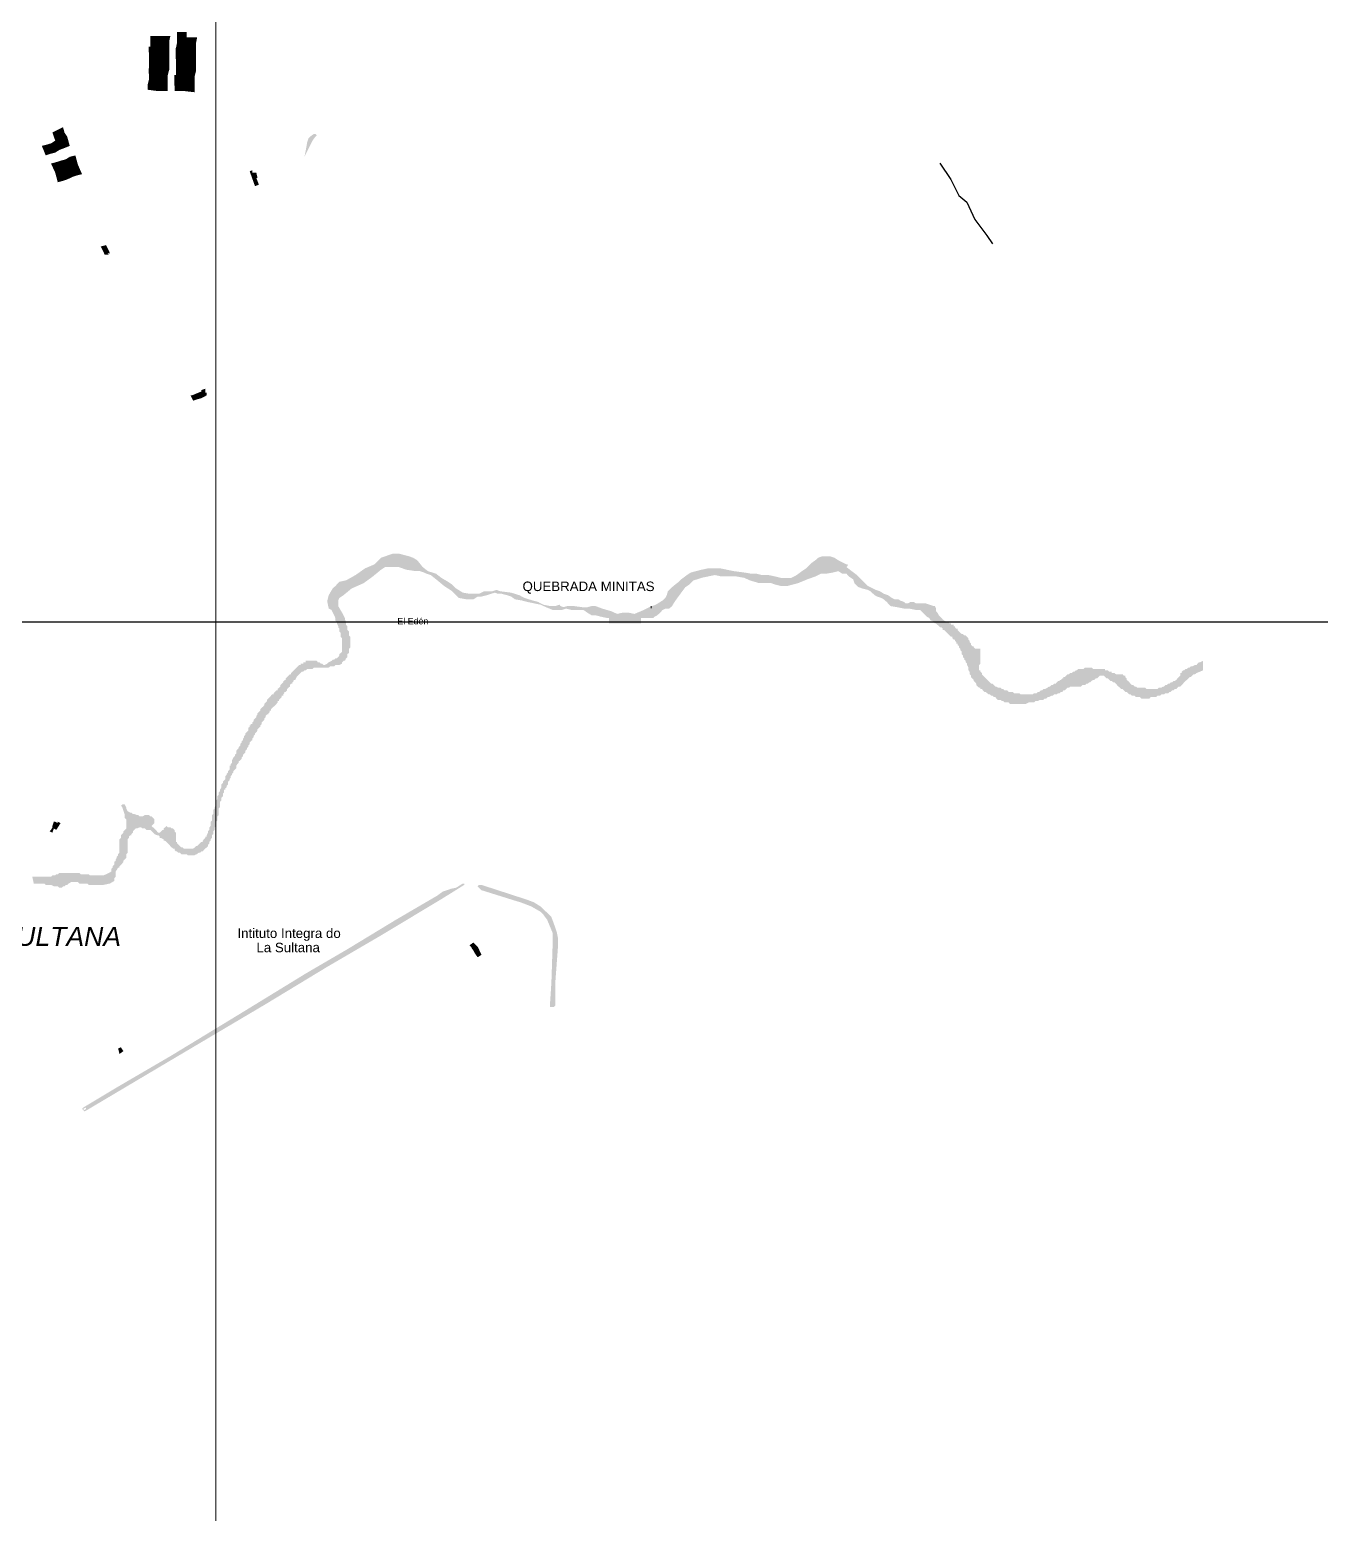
# Model space of a CAD drawing. Header units: millimetres. Extents: x -3588 to 75209, y -3737 to 38254.
# Drawn here: x 20437 to 21741, y 30847 to 32346 of the extents above; entities that cross this region are included whole.
import ezdxf

# ---------------------------------------------------------------- set-up
doc = ezdxf.new("R2010")
doc.units = ezdxf.units.MM
for name, color, linetype in [('H', 250, 'Continuous'), ('P', 253, 'Continuous'), ('T', 7, 'Continuous')]:
    doc.layers.add(name, color=color, linetype=linetype)

msp = doc.modelspace()

# ---------------------------------------------------------------- hatches: boundary and pattern name
at = {"layer": 'H', "linetype": 'Continuous'}
for points in [[(20568, 32339.514), (20568, 32334.153), (20558.397, 32334.153), (20558.397, 32339.514), (20568, 32339.514), (20568, 32339.514)], [(20558.397, 32328.504), (20568, 32328.504), (20568, 32334.153), (20558.397, 32334.153), (20558.397, 32328.504)], [(20578.722, 32339.514), (20577.602, 32334.153), (20568, 32334.153), (20568, 32339.514), (20578.722, 32339.514), (20578.722, 32339.514)], [(20577.602, 32334.153), (20577.602, 32327.383), (20568, 32328.792), (20568, 32334.153), (20577.602, 32334.153), (20577.602, 32334.153)], [(20595.094, 32343.755), (20595.094, 32338.106), (20585.492, 32338.106), (20585.492, 32343.755), (20595.094, 32343.755), (20595.094, 32343.755)], [(20595.094, 32338.106), (20595.094, 32332.745), (20585.492, 32332.745), (20585.492, 32338.106), (20595.094, 32338.106), (20595.094, 32338.106)], [(20605.816, 32338.106), (20604.696, 32332.745), (20595.094, 32332.745), (20595.094, 32338.106), (20605.816, 32338.106), (20605.816, 32338.106)], [(20556.989, 32323.142), (20568, 32323.142), (20568, 32328.792), (20556.989, 32328.792), (20556.989, 32323.142)], [(20568, 32323.43), (20568, 32317.781), (20557.277, 32317.781), (20557.277, 32323.43), (20568, 32323.43), (20568, 32323.43)], [(20577.602, 32327.383), (20577.602, 32322.022), (20568, 32323.43), (20568, 32328.792), (20577.602, 32327.383), (20577.602, 32327.383)], [(20577.602, 32322.022), (20577.602, 32316.661), (20568, 32317.781), (20568, 32323.43), (20577.602, 32322.022), (20577.602, 32322.022)], [(20584.083, 32321.734), (20595.094, 32321.734), (20595.094, 32327.383), (20584.083, 32327.383), (20584.083, 32321.734)], [(20584.083, 32316.373), (20595.094, 32316.373), (20595.094, 32322.022), (20584.083, 32322.022), (20584.083, 32316.373)], [(20595.094, 32332.745), (20595.094, 32327.383), (20584.371, 32327.383), (20585.492, 32332.745), (20595.094, 32332.745), (20595.094, 32332.745)], [(20593.686, 32316.373), (20604.696, 32316.373), (20604.696, 32322.022), (20593.686, 32322.022), (20593.686, 32316.373)], [(20604.696, 32332.745), (20604.696, 32327.383), (20595.094, 32327.383), (20595.094, 32332.745), (20604.696, 32332.745), (20604.696, 32332.745)], [(20595.094, 32321.734), (20604.696, 32321.734), (20604.696, 32327.383), (20595.094, 32327.383), (20595.094, 32321.734)], [(20556.989, 32301.409), (20566.591, 32301.409), (20566.591, 32307.059), (20556.989, 32307.059), (20556.989, 32301.409)], [(20568, 32317.781), (20566.591, 32312.42), (20557.277, 32312.42), (20557.277, 32317.781), (20568, 32317.781), (20568, 32317.781)], [(20566.591, 32312.42), (20566.591, 32307.059), (20557.277, 32307.059), (20557.277, 32312.42), (20566.591, 32312.42), (20566.591, 32312.42)], [(20577.602, 32316.661), (20577.602, 32311.012), (20566.591, 32312.42), (20568, 32317.781), (20577.602, 32316.661), (20577.602, 32316.661)], [(20577.602, 32311.012), (20577.602, 32305.65), (20566.591, 32307.059), (20566.591, 32312.42), (20577.602, 32311.012), (20577.602, 32311.012)], [(20577.602, 32305.65), (20576.177, 32300.273), (20566.591, 32301.697), (20566.591, 32307.059), (20577.602, 32305.65), (20577.602, 32305.65)], [(20593.686, 32316.661), (20593.686, 32311.012), (20584.371, 32311.012), (20584.371, 32316.661), (20593.686, 32316.661), (20593.686, 32316.661)], [(20593.686, 32311.012), (20593.686, 32305.65), (20584.371, 32305.65), (20584.371, 32311.012), (20593.686, 32311.012), (20593.686, 32311.012)], [(20593.686, 32305.65), (20593.686, 32300.273), (20584.371, 32300.273), (20584.371, 32305.65), (20593.686, 32305.65), (20593.686, 32305.65)], [(20604.696, 32316.661), (20604.696, 32309.875), (20593.686, 32311.012), (20593.686, 32316.661), (20604.696, 32316.661), (20604.696, 32316.661)], [(20604.696, 32309.875), (20604.696, 32304.226), (20593.686, 32305.65), (20593.686, 32311.012), (20604.696, 32309.875), (20604.696, 32309.875)], [(20604.696, 32304.226), (20603.288, 32298.865), (20593.686, 32300.273), (20593.686, 32305.65), (20604.696, 32304.226), (20604.696, 32304.226)], [(20566.591, 32294.912), (20566.591, 32289.551), (20555.853, 32290.687), (20557.277, 32296.336), (20566.591, 32294.912), (20566.591, 32294.912)], [(20566.591, 32289.551), (20566.591, 32283.901), (20555.853, 32285.326), (20555.853, 32290.687), (20566.591, 32289.551), (20566.591, 32289.551)], [(20566.591, 32301.697), (20566.591, 32296.336), (20566.591, 32294.912), (20557.277, 32296.336), (20557.277, 32297.456), (20557.277, 32301.697), (20566.591, 32301.697), (20566.591, 32301.697)], [(20576.177, 32300.273), (20576.177, 32296.336), (20576.177, 32294.912), (20566.591, 32294.912), (20566.591, 32296.336), (20566.591, 32301.697), (20576.177, 32300.273), (20576.177, 32300.273)], [(20566.591, 32289.279), (20576.177, 32289.279), (20576.177, 32294.912), (20566.591, 32294.912), (20566.591, 32289.279)], [(20576.177, 32289.551), (20576.177, 32283.901), (20566.591, 32283.901), (20566.591, 32289.551), (20576.177, 32289.551), (20576.177, 32289.551)], [(20582.675, 32294.64), (20593.686, 32294.64), (20593.686, 32300.273), (20582.675, 32300.273), (20582.675, 32294.64)], [(20582.675, 32289.279), (20593.686, 32289.279), (20593.686, 32294.912), (20582.675, 32294.912), (20582.675, 32289.279)], [(20593.686, 32289.551), (20593.686, 32283.901), (20582.963, 32283.901), (20582.963, 32289.551), (20593.686, 32289.551), (20593.686, 32289.551)], [(20603.288, 32298.865), (20603.288, 32294.912), (20603.288, 32293.503), (20593.686, 32294.912), (20593.686, 32300.273), (20603.288, 32298.865), (20603.288, 32298.865)], [(20603.288, 32293.503), (20603.288, 32288.142), (20593.686, 32289.551), (20593.686, 32294.912), (20603.288, 32293.503), (20603.288, 32293.503)], [(20603.288, 32288.142), (20603.288, 32282.781), (20593.686, 32283.901), (20593.686, 32289.551), (20603.288, 32288.142), (20603.288, 32288.142)], [(20471.737, 32242.132), (20461.015, 32237.891), (20459.59, 32242.132), (20470.329, 32247.493), (20471.737, 32242.132), (20471.737, 32242.132)], [(20456.774, 32220.399), (20452.821, 32218.974), (20448.868, 32228.576), (20454.229, 32229.985), (20456.774, 32220.399), (20456.774, 32220.399)], [(20462.423, 32221.807), (20456.774, 32220.399), (20454.229, 32229.985), (20458.182, 32231.121), (20462.423, 32221.807), (20462.423, 32221.807)], [(20464.968, 32228.576), (20466.376, 32224.351), (20462.423, 32221.807), (20458.182, 32231.121), (20462.423, 32233.938), (20464.968, 32228.576), (20464.968, 32228.576)], [(20474.554, 32237.891), (20462.423, 32233.938), (20461.015, 32237.891), (20471.737, 32242.132), (20474.554, 32237.891), (20474.554, 32237.891)], [(20475.978, 32232.529), (20464.968, 32228.576), (20462.423, 32233.938), (20474.554, 32237.891), (20475.978, 32232.529), (20475.978, 32232.529)], [(20477.098, 32228.576), (20466.376, 32224.351), (20464.968, 32228.576), (20475.978, 32232.529), (20477.098, 32228.576), (20477.098, 32228.576)], [(20714.225, 32217.566), (20715.634, 32224.351), (20717.042, 32232.529), (20718.45, 32236.482), (20719.875, 32237.891), (20723.812, 32240.723), (20725.236, 32240.723), (20726.644, 32239.299), (20725.236, 32237.891), (20722.403, 32233.938), (20714.225, 32217.566), (20714.225, 32217.566)], [(20471.737, 32204.027), (20466.376, 32202.89), (20463.543, 32212.205), (20467.784, 32213.613), (20471.737, 32204.027), (20471.737, 32204.027)], [(20475.978, 32205.435), (20471.737, 32204.027), (20467.784, 32213.613), (20473.146, 32215.037), (20475.978, 32205.435), (20475.978, 32205.435)], [(20481.339, 32208.252), (20475.978, 32205.435), (20473.146, 32215.037), (20477.098, 32217.566), (20481.339, 32208.252), (20481.339, 32208.252)], [(20485.292, 32209.66), (20481.339, 32208.252), (20477.098, 32217.566), (20482.748, 32218.974), (20485.292, 32209.66), (20485.292, 32209.66)], [(20466.376, 32202.89), (20462.423, 32201.482), (20458.182, 32210.796), (20463.543, 32212.205), (20466.376, 32202.89), (20466.376, 32202.89)], [(20470.329, 32193.288), (20464.968, 32191.88), (20462.423, 32201.482), (20466.376, 32202.89), (20470.329, 32193.288), (20470.329, 32193.288)], [(20474.554, 32194.713), (20470.329, 32193.288), (20466.376, 32202.89), (20471.737, 32204.027), (20474.554, 32194.713), (20474.554, 32194.713)], [(20479.915, 32197.241), (20474.554, 32194.713), (20471.737, 32204.027), (20475.978, 32205.435), (20479.915, 32197.241), (20479.915, 32197.241)], [(20483.868, 32198.649), (20479.915, 32197.241), (20475.978, 32205.435), (20481.339, 32208.252), (20483.868, 32198.649), (20483.868, 32198.649)], [(20489.517, 32200.074), (20483.868, 32198.649), (20481.339, 32208.252), (20485.292, 32209.66), (20489.517, 32200.074), (20489.517, 32200.074)], [(20668.215, 32189.335), (20664.262, 32187.927), (20658.901, 32202.89), (20661.429, 32204.027), (20661.429, 32201.482), (20665.67, 32201.482), (20666.79, 32196.121), (20665.67, 32196.121), (20668.215, 32189.335), (20668.215, 32189.335)], [(20508.434, 32126.953), (20513.795, 32128.361), (20517.748, 32120.183), (20515.203, 32120.183), (20516.628, 32118.775), (20513.795, 32118.775), (20512.387, 32118.775), (20508.434, 32126.953), (20508.434, 32126.953)], [(20614.01, 31980.455), (20614.01, 31979.319), (20615.419, 31979.319), (20615.419, 31976.502), (20610.057, 31973.669), (20605.816, 31972.549), (20601.863, 31971.141), (20599.047, 31976.502), (20600.455, 31976.502), (20610.057, 31980.455), (20610.057, 31981.863), (20614.01, 31983.272), (20614.01, 31980.455), (20614.01, 31980.455)], [(21244.076, 31813.904), (21245.485, 31813.904), (21249.726, 31812.48), (21253.679, 31809.951), (21256.495, 31808.543), (21261.857, 31805.71), (21263.265, 31805.71), (21263.265, 31804.302), (21261.857, 31803.166), (21267.218, 31798.941), (21272.579, 31794.988), (21276.82, 31790.747), (21280.773, 31786.794), (21283.59, 31783.977), (21291.495, 31780.024), (21295.736, 31778.616), (21299.689, 31776.071), (21303.914, 31774.663), (21307.867, 31771.83), (21310.7, 31770.422), (21311.82, 31770.422), (21314.653, 31770.422), (21316.061, 31769.302), (21320.014, 31767.894), (21321.422, 31766.469), (21324.239, 31766.469), (21326.784, 31767.894), (21328.192, 31767.894), (21329.616, 31767.894), (21332.145, 31766.469), (21336.386, 31766.469), (21341.747, 31766.469), (21345.7, 31765.061), (21349.941, 31763.653), (21351.349, 31763.653), (21352.47, 31761.108), (21352.47, 31759.7), (21352.47, 31758.291), (21353.878, 31756.883), (21355.302, 31754.338), (21358.119, 31751.506), (21359.255, 31750.097), (21360.663, 31748.977), (21363.48, 31747.569), (21364.888, 31747.569), (21366.025, 31746.145), (21367.433, 31746.145), (21367.433, 31744.736), (21368.841, 31744.736), (21370.266, 31744.736), (21370.266, 31743.328), (21371.674, 31743.328), (21371.674, 31742.192), (21372.794, 31740.783), (21374.203, 31740.783), (21374.203, 31739.375), (21375.627, 31737.967), (21377.035, 31736.558), (21378.444, 31735.422), (21379.58, 31735.422), (21380.988, 31734.014), (21382.396, 31734.014), (21383.805, 31732.605), (21385.213, 31731.181), (21385.213, 31729.773), (21386.349, 31728.652), (21386.349, 31727.244), (21387.758, 31725.82), (21387.758, 31724.411), (21389.166, 31723.003), (21390.59, 31723.003), (21390.59, 31721.867), (21391.999, 31720.459), (21393.119, 31720.459), (21394.527, 31720.459), (21395.952, 31720.459), (21397.36, 31720.459), (21397.36, 31719.05), (21397.36, 31717.642), (21397.36, 31716.234), (21397.36, 31715.097), (21397.36, 31713.689), (21397.36, 31712.281), (21397.36, 31710.856), (21397.36, 31709.448), (21397.36, 31708.328), (21397.36, 31706.919), (21397.36, 31705.495), (21395.952, 31704.087), (21395.952, 31702.678), (21395.952, 31701.542), (21395.952, 31698.726), (21397.36, 31698.726), (21397.36, 31697.317), (21398.768, 31695.909), (21398.768, 31694.773), (21399.905, 31693.364), (21401.313, 31691.956), (21402.721, 31690.532), (21404.13, 31689.123), (21405.538, 31688.003), (21406.674, 31686.595), (21408.082, 31685.17), (21409.491, 31685.17), (21410.915, 31683.762), (21412.323, 31682.354), (21413.444, 31682.354), (21414.852, 31681.217), (21416.276, 31681.217), (21417.685, 31681.217), (21419.093, 31679.809), (21420.229, 31679.809), (21421.638, 31678.401), (21423.046, 31678.401), (21424.454, 31678.401), (21425.863, 31676.992), (21426.999, 31676.992), (21429.815, 31676.992), (21431.24, 31675.584), (21432.648, 31675.584), (21433.768, 31675.584), (21435.177, 31675.584), (21436.601, 31675.584), (21438.009, 31674.448), (21439.418, 31674.448), (21440.554, 31674.448), (21441.962, 31674.448), (21443.371, 31674.448), (21444.779, 31674.448), (21446.187, 31674.448), (21447.324, 31674.448), (21448.732, 31674.448), (21450.14, 31674.448), (21451.565, 31675.584), (21452.973, 31675.584), (21454.093, 31675.584), (21455.501, 31676.992), (21456.926, 31676.992), (21458.334, 31678.401), (21459.742, 31678.401), (21460.879, 31679.809), (21462.287, 31679.809), (21465.104, 31681.217), (21466.512, 31682.354), (21467.648, 31682.354), (21469.057, 31683.762), (21470.465, 31683.762), (21471.889, 31685.17), (21473.298, 31685.17), (21474.418, 31686.595), (21475.826, 31688.003), (21477.251, 31688.003), (21477.251, 31689.123), (21478.659, 31689.123), (21480.067, 31690.532), (21481.203, 31690.532), (21481.203, 31691.956), (21482.612, 31691.956), (21484.02, 31693.364), (21485.428, 31694.773), (21486.837, 31694.773), (21487.973, 31695.909), (21489.381, 31695.909), (21490.79, 31697.317), (21492.214, 31697.317), (21493.622, 31698.726), (21494.743, 31698.726), (21496.151, 31700.134), (21497.575, 31700.134), (21498.984, 31700.134), (21500.392, 31700.134), (21501.528, 31700.134), (21502.936, 31701.542), (21504.345, 31701.542), (21505.753, 31701.542), (21507.161, 31701.542), (21508.298, 31701.542), (21509.706, 31701.542), (21511.114, 31700.134), (21512.539, 31700.134), (21513.947, 31700.134), (21515.067, 31700.134), (21516.476, 31700.134), (21517.9, 31700.134), (21519.308, 31700.134), (21520.717, 31700.134), (21521.853, 31700.134), (21523.261, 31700.134), (21523.261, 31698.726), (21524.67, 31698.726), (21526.078, 31698.726), (21527.486, 31697.317), (21528.622, 31697.317), (21530.031, 31697.317), (21530.031, 31695.909), (21531.439, 31695.909), (21532.863, 31695.909), (21534.272, 31694.773), (21535.392, 31694.773), (21536.8, 31694.773), (21538.225, 31694.773), (21539.633, 31694.773), (21541.041, 31694.773), (21542.178, 31693.364), (21543.586, 31693.364), (21543.586, 31691.956), (21544.994, 31690.532), (21544.994, 31689.123), (21546.403, 31688.003), (21547.811, 31686.595), (21548.947, 31685.17), (21550.355, 31683.762), (21551.764, 31683.762), (21553.188, 31682.354), (21554.596, 31682.354), (21555.717, 31681.217), (21557.125, 31681.217), (21558.549, 31681.217), (21559.958, 31681.217), (21561.366, 31681.217), (21562.502, 31681.217), (21563.911, 31681.217), (21565.319, 31679.809), (21566.727, 31679.809), (21568.136, 31679.809), (21569.272, 31679.809), (21570.68, 31679.809), (21572.089, 31679.809), (21573.513, 31679.809), (21574.921, 31679.809), (21576.041, 31679.809), (21577.45, 31681.217), (21578.874, 31681.217), (21580.282, 31681.217), (21581.691, 31682.354), (21582.827, 31682.354), (21584.235, 31683.762), (21585.644, 31683.762), (21587.052, 31685.17), (21588.46, 31685.17), (21589.597, 31686.595), (21591.005, 31686.595), (21592.413, 31688.003), (21593.838, 31688.003), (21595.246, 31689.123), (21596.366, 31690.532), (21597.774, 31691.956), (21599.199, 31693.364), (21599.199, 31695.909), (21600.607, 31695.909), (21600.607, 31697.317), (21602.015, 31698.726), (21603.152, 31698.726), (21604.56, 31700.134), (21605.968, 31700.134), (21607.377, 31701.542), (21608.785, 31701.542), (21609.921, 31702.678), (21611.33, 31702.678), (21614.162, 31704.087), (21615.571, 31704.087), (21616.691, 31705.495), (21618.099, 31706.919), (21619.524, 31706.919), (21622.34, 31708.328), (21622.34, 31698.726), (21615.571, 31695.909), (21614.162, 31694.773), (21612.738, 31694.773), (21611.33, 31693.364), (21609.921, 31691.956), (21608.785, 31691.956), (21607.377, 31690.532), (21605.968, 31689.123), (21604.56, 31688.003), (21603.152, 31686.595), (21602.015, 31685.17), (21600.607, 31683.762), (21599.199, 31682.354), (21597.774, 31682.354), (21596.366, 31681.217), (21595.246, 31679.809), (21593.838, 31679.809), (21592.413, 31678.401), (21591.005, 31678.401), (21589.597, 31676.992), (21588.46, 31676.992), (21587.052, 31675.584), (21585.644, 31675.584), (21584.235, 31675.584), (21582.827, 31674.448), (21581.691, 31674.448), (21580.282, 31674.448), (21578.874, 31673.04), (21577.45, 31673.04), (21576.041, 31673.04), (21574.921, 31671.631), (21573.513, 31671.631), (21570.68, 31671.631), (21569.272, 31671.631), (21568.136, 31670.207), (21566.727, 31670.207), (21565.319, 31670.207), (21563.911, 31670.207), (21562.502, 31670.207), (21561.366, 31670.207), (21559.958, 31670.207), (21558.549, 31671.631), (21557.125, 31671.631), (21555.717, 31671.631), (21554.596, 31671.631), (21553.188, 31673.04), (21551.764, 31673.04), (21550.355, 31673.04), (21548.947, 31674.448), (21547.811, 31674.448), (21546.403, 31675.584), (21544.994, 31676.992), (21543.586, 31676.992), (21542.178, 31678.401), (21541.041, 31679.809), (21539.633, 31679.809), (21538.225, 31681.217), (21536.8, 31682.354), (21535.392, 31683.762), (21534.272, 31685.17), (21532.863, 31686.595), (21531.439, 31686.595), (21530.031, 31688.003), (21528.622, 31688.003), (21527.486, 31689.123), (21526.078, 31690.532), (21524.67, 31690.532), (21523.261, 31691.956), (21521.853, 31693.364), (21520.717, 31693.364), (21519.308, 31693.364), (21517.9, 31693.364), (21516.476, 31691.956), (21515.067, 31690.532), (21513.947, 31690.532), (21512.539, 31689.123), (21511.114, 31689.123), (21509.706, 31688.003), (21508.298, 31686.595), (21507.161, 31686.595), (21505.753, 31685.17), (21504.345, 31685.17), (21502.936, 31683.762), (21501.528, 31683.762), (21500.392, 31683.762), (21498.984, 31682.354), (21497.575, 31682.354), (21496.151, 31682.354), (21493.622, 31682.354), (21492.214, 31682.354), (21490.79, 31682.354), (21487.973, 31682.354), (21486.837, 31681.217), (21485.428, 31681.217), (21484.02, 31679.809), (21482.612, 31678.401), (21481.203, 31678.401), (21480.067, 31676.992), (21478.659, 31676.992), (21477.251, 31675.584), (21475.826, 31675.584), (21474.418, 31674.448), (21473.298, 31674.448), (21471.889, 31674.448), (21470.465, 31673.04), (21469.057, 31673.04), (21466.512, 31671.631), (21465.104, 31671.631), (21463.695, 31670.207), (21462.287, 31670.207), (21460.879, 31668.799), (21459.742, 31668.799), (21458.334, 31668.799), (21456.926, 31668.799), (21455.501, 31667.678), (21454.093, 31667.678), (21452.973, 31667.678), (21451.565, 31666.27), (21450.14, 31666.27), (21448.732, 31666.27), (21447.324, 31666.27), (21446.187, 31666.27), (21443.371, 31664.846), (21441.962, 31664.846), (21440.554, 31664.846), (21439.418, 31664.846), (21438.009, 31664.846), (21436.601, 31664.846), (21435.177, 31664.846), (21433.768, 31664.846), (21432.648, 31664.846), (21431.24, 31664.846), (21429.815, 31664.846), (21428.407, 31664.846), (21426.999, 31664.846), (21425.863, 31666.27), (21424.454, 31666.27), (21423.046, 31666.27), (21421.638, 31666.27), (21420.229, 31667.678), (21419.093, 31667.678), (21417.685, 31668.799), (21416.276, 31668.799), (21414.852, 31668.799), (21413.444, 31670.207), (21412.323, 31671.631), (21410.915, 31671.631), (21409.491, 31673.04), (21408.082, 31673.04), (21406.674, 31674.448), (21405.538, 31674.448), (21404.13, 31675.584), (21402.721, 31676.992), (21401.313, 31676.992), (21399.905, 31678.401), (21398.768, 31679.809), (21397.36, 31679.809), (21397.36, 31681.217), (21395.952, 31681.217), (21394.527, 31682.354), (21393.119, 31683.762), (21393.119, 31685.17), (21391.999, 31686.595), (21390.59, 31688.003), (21390.59, 31689.123), (21389.166, 31690.532), (21387.758, 31691.956), (21387.758, 31693.364), (21386.349, 31694.773), (21386.349, 31695.909), (21386.349, 31697.317), (21385.213, 31698.726), (21385.213, 31700.134), (21385.213, 31701.542), (21383.805, 31704.087), (21383.805, 31705.495), (21382.396, 31706.919), (21382.396, 31708.328), (21380.988, 31709.448), (21380.988, 31710.856), (21379.58, 31712.281), (21379.58, 31713.689), (21378.444, 31715.097), (21378.444, 31716.234), (21378.444, 31717.642), (21377.035, 31719.05), (21377.035, 31720.459), (21375.627, 31721.867), (21375.627, 31723.003), (21374.203, 31724.411), (21374.203, 31725.82), (21372.794, 31725.82), (21372.794, 31727.244), (21371.674, 31728.652), (21371.674, 31729.773), (21370.266, 31729.773), (21368.841, 31731.181), (21368.841, 31732.605), (21367.433, 31732.605), (21366.025, 31734.014), (21364.888, 31735.422), (21363.48, 31736.558), (21362.072, 31737.967), (21360.663, 31739.375), (21359.255, 31739.375), (21359.255, 31740.783), (21358.119, 31742.192), (21356.711, 31742.192), (21355.302, 31743.328), (21353.878, 31744.736), (21352.47, 31746.145), (21351.349, 31746.145), (21349.941, 31747.569), (21348.517, 31748.977), (21347.108, 31748.977), (21345.7, 31751.506), (21343.155, 31752.93), (21340.339, 31755.747), (21337.794, 31758.291), (21336.386, 31759.7), (21334.977, 31759.7), (21333.553, 31759.7), (21332.145, 31759.7), (21325.375, 31761.108), (21320.014, 31761.108), (21313.228, 31762.516), (21306.459, 31763.653), (21302.506, 31767.894), (21299.689, 31770.422), (21297.145, 31771.83), (21292.904, 31773.255), (21290.375, 31774.663), (21286.134, 31778.616), (21283.59, 31780.024), (21277.956, 31781.433), (21274.003, 31782.841), (21270.05, 31786.794), (21268.642, 31790.747), (21264.401, 31793.58), (21261.857, 31796.396), (21257.632, 31796.396), (21253.679, 31798.941), (21248.317, 31797.532), (21241.532, 31796.396), (21236.171, 31796.396), (21230.521, 31793.58), (21222.615, 31790.747), (21213.029, 31786.794), (21202.291, 31783.977), (21195.521, 31783.977), (21189.872, 31785.386), (21185.919, 31786.794), (21179.149, 31786.794), (21173.788, 31786.794), (21164.186, 31789.627), (21158.825, 31792.155), (21150.631, 31793.58), (21143.861, 31793.58), (21135.683, 31793.58), (21128.898, 31794.988), (21122.128, 31793.58), (21115.359, 31792.155), (21111.406, 31790.747), (21107.453, 31789.627), (21103.212, 31785.386), (21099.259, 31782.841), (21095.034, 31777.208), (21091.081, 31771.83), (21088.248, 31767.894), (21085.72, 31763.653), (21082.887, 31761.108), (21078.934, 31761.108), (21076.117, 31759.7), (21073.573, 31756.883), (21070.756, 31754.338), (21067.924, 31752.93), (21066.803, 31751.506), (21063.971, 31751.506), (21062.562, 31751.506), (21060.018, 31751.506), (21057.201, 31751.506), (21054.384, 31751.506), (21021.913, 31751.506), (21020.505, 31751.506), (21013.735, 31752.93), (21008.358, 31754.338), (21004.421, 31754.338), (21000.18, 31756.883), (20996.227, 31759.7), (20994.819, 31759.7), (20989.457, 31759.7), (20984.096, 31759.7), (20978.719, 31761.108), (20974.494, 31759.7), (20969.133, 31759.7), (20965.18, 31759.7), (20958.394, 31762.516), (20952.761, 31765.061), (20945.975, 31766.469), (20939.206, 31767.894), (20933.844, 31769.302), (20927.059, 31770.422), (20923.122, 31773.255), (20918.881, 31774.663), (20913.52, 31776.071), (20909.567, 31776.071), (20906.734, 31777.208), (20902.797, 31776.071), (20898.556, 31774.663), (20893.195, 31773.255), (20889.242, 31773.255), (20885.001, 31770.422), (20878.232, 31770.422), (20870.326, 31771.83), (20863.556, 31778.616), (20855.362, 31783.977), (20847.184, 31790.747), (20841.823, 31794.988), (20837.582, 31796.396), (20835.038, 31797.532), (20830.813, 31798.941), (20826.86, 31798.941), (20817.257, 31800.349), (20809.352, 31803.166), (20802.582, 31803.166), (20795.796, 31803.166), (20791.571, 31800.349), (20783.378, 31793.58), (20774.063, 31786.794), (20761.933, 31781.433), (20753.739, 31774.663), (20749.514, 31771.83), (20748.377, 31769.302), (20748.377, 31763.653), (20752.33, 31756.883), (20755.147, 31751.506), (20755.147, 31750.097), (20756.283, 31747.569), (20756.283, 31746.145), (20756.283, 31744.736), (20757.692, 31743.328), (20757.692, 31742.192), (20757.692, 31740.783), (20757.692, 31739.375), (20759.1, 31737.967), (20759.1, 31736.558), (20759.1, 31735.422), (20759.1, 31734.014), (20760.524, 31732.605), (20760.524, 31731.181), (20760.524, 31729.773), (20760.524, 31728.652), (20760.524, 31727.244), (20760.524, 31725.82), (20760.524, 31723.003), (20760.524, 31721.867), (20759.1, 31720.459), (20759.1, 31719.05), (20759.1, 31717.642), (20759.1, 31716.234), (20757.692, 31715.097), (20757.692, 31713.689), (20757.692, 31712.281), (20756.283, 31710.856), (20755.147, 31708.328), (20753.739, 31708.328), (20752.33, 31706.919), (20752.33, 31705.495), (20749.514, 31704.087), (20748.377, 31704.087), (20746.969, 31704.087), (20745.561, 31704.087), (20744.136, 31702.678), (20741.608, 31702.678), (20740.2, 31702.678), (20738.775, 31701.542), (20737.367, 31701.542), (20735.959, 31701.542), (20733.414, 31701.542), (20732.006, 31701.542), (20730.597, 31701.542), (20729.189, 31701.542), (20726.644, 31701.542), (20725.236, 31701.542), (20723.812, 31701.542), (20722.403, 31700.134), (20720.995, 31700.134), (20719.875, 31700.134), (20717.042, 31700.134), (20715.634, 31698.726), (20714.225, 31698.726), (20713.089, 31697.317), (20711.681, 31697.317), (20710.273, 31695.909), (20708.864, 31694.773), (20707.44, 31693.364), (20706.32, 31691.956), (20704.911, 31689.123), (20703.487, 31689.123), (20703.487, 31688.003), (20702.079, 31686.595), (20702.079, 31685.17), (20700.67, 31685.17), (20699.55, 31683.762), (20699.55, 31682.354), (20698.126, 31681.217), (20696.717, 31679.809), (20696.717, 31678.401), (20695.309, 31676.992), (20693.901, 31676.992), (20693.901, 31675.584), (20692.765, 31674.448), (20692.765, 31673.04), (20691.356, 31673.04), (20691.356, 31671.631), (20689.948, 31670.207), (20688.54, 31668.799), (20688.54, 31667.678), (20687.115, 31667.678), (20687.115, 31666.27), (20685.995, 31664.846), (20684.587, 31663.437), (20683.162, 31662.029), (20681.754, 31660.893), (20680.346, 31659.484), (20680.346, 31658.076), (20679.225, 31658.076), (20679.225, 31656.668), (20677.801, 31655.259), (20677.801, 31654.123), (20676.393, 31654.123), (20674.984, 31652.715), (20674.984, 31651.307), (20673.576, 31649.882), (20673.576, 31648.474), (20672.44, 31647.354), (20671.031, 31645.945), (20671.031, 31644.521), (20669.623, 31643.113), (20669.623, 31641.704), (20668.215, 31640.568), (20666.79, 31639.16), (20666.79, 31637.751), (20665.67, 31636.343), (20664.262, 31634.935), (20664.262, 31633.798), (20662.838, 31632.39), (20662.838, 31630.982), (20661.429, 31629.557), (20661.429, 31628.149), (20660.021, 31627.029), (20658.901, 31625.621), (20658.901, 31624.196), (20657.476, 31622.788), (20657.476, 31621.38), (20656.068, 31620.243), (20656.068, 31618.835), (20654.66, 31617.427), (20654.66, 31616.018), (20653.251, 31614.61), (20652.115, 31613.474), (20652.115, 31612.065), (20650.707, 31610.657), (20650.707, 31609.233), (20649.298, 31607.824), (20647.89, 31606.704), (20647.89, 31605.296), (20646.466, 31603.872), (20645.346, 31602.463), (20645.346, 31601.055), (20645.346, 31599.919), (20643.937, 31598.51), (20642.513, 31597.102), (20642.513, 31595.694), (20641.105, 31594.285), (20641.105, 31593.149), (20639.696, 31591.741), (20639.696, 31590.332), (20638.576, 31588.908), (20638.576, 31587.5), (20637.152, 31586.379), (20637.152, 31584.971), (20637.152, 31583.547), (20635.743, 31582.138), (20635.743, 31580.73), (20634.335, 31579.594), (20634.335, 31578.186), (20632.927, 31578.186), (20632.927, 31575.369), (20631.79, 31573.961), (20631.79, 31572.824), (20631.79, 31571.416), (20630.382, 31570.008), (20630.382, 31567.175), (20628.974, 31566.055), (20628.974, 31563.222), (20628.974, 31560.405), (20627.565, 31559.269), (20627.565, 31557.861), (20627.565, 31556.453), (20627.565, 31555.044), (20627.565, 31552.5), (20626.141, 31551.091), (20626.141, 31549.683), (20626.141, 31548.259), (20626.141, 31546.85), (20625.021, 31545.73), (20625.021, 31544.322), (20625.021, 31542.897), (20625.021, 31541.489), (20623.612, 31540.081), (20623.612, 31538.944), (20623.612, 31537.536), (20622.188, 31536.128), (20622.188, 31533.311), (20620.78, 31532.175), (20620.78, 31529.358), (20619.371, 31527.934), (20619.371, 31526.526), (20618.251, 31525.405), (20618.251, 31523.997), (20616.827, 31522.573), (20616.827, 31521.164), (20615.419, 31519.756), (20614.01, 31518.62), (20612.602, 31517.211), (20611.466, 31515.803), (20610.057, 31515.803), (20608.649, 31514.395), (20607.241, 31514.395), (20605.816, 31512.986), (20604.696, 31512.986), (20603.288, 31511.85), (20601.863, 31511.85), (20600.455, 31511.85), (20599.047, 31511.85), (20597.926, 31511.85), (20596.502, 31511.85), (20595.094, 31512.986), (20593.686, 31512.986), (20592.277, 31512.986), (20589.733, 31512.986), (20588.324, 31514.395), (20586.916, 31514.395), (20585.492, 31515.803), (20584.371, 31515.803), (20582.963, 31517.211), (20582.963, 31518.62), (20581.539, 31518.62), (20580.13, 31519.756), (20578.722, 31521.164), (20577.602, 31522.573), (20576.177, 31523.997), (20574.769, 31525.405), (20573.361, 31526.526), (20571.952, 31526.526), (20571.952, 31527.934), (20569.408, 31529.358), (20568, 31529.358), (20568, 31530.767), (20566.591, 31532.175), (20565.167, 31532.175), (20562.638, 31533.311), (20561.214, 31534.719), (20559.806, 31536.128), (20558.397, 31537.536), (20557.277, 31537.536), (20554.444, 31537.536), (20553.036, 31538.944), (20551.628, 31538.944), (20550.491, 31538.944), (20549.083, 31540.081), (20547.675, 31540.081), (20544.842, 31538.944), (20543.722, 31538.944), (20542.314, 31537.536), (20540.889, 31536.128), (20540.889, 31534.719), (20539.481, 31533.311), (20539.481, 31532.175), (20538.073, 31532.175), (20536.952, 31530.767), (20536.952, 31529.358), (20535.528, 31527.934), (20535.528, 31526.526), (20535.528, 31523.997), (20535.528, 31522.573), (20535.528, 31521.164), (20535.528, 31519.756), (20535.528, 31518.62), (20535.528, 31517.211), (20535.528, 31515.803), (20535.528, 31514.395), (20534.12, 31512.986), (20534.12, 31511.85), (20534.12, 31510.442), (20534.12, 31509.034), (20532.711, 31507.609), (20531.303, 31506.201), (20531.303, 31505.081), (20530.167, 31503.672), (20528.758, 31502.248), (20527.35, 31500.84), (20527.35, 31499.431), (20525.942, 31499.431), (20524.517, 31496.887), (20523.397, 31495.478), (20523.397, 31494.07), (20523.397, 31492.662), (20523.397, 31491.525), (20523.397, 31490.117), (20521.989, 31488.709), (20521.989, 31487.284), (20521.989, 31485.876), (20517.748, 31483.348), (20510.978, 31481.923), (20509.842, 31481.923), (20508.434, 31481.923), (20507.025, 31481.923), (20505.617, 31481.923), (20504.193, 31481.923), (20501.664, 31481.923), (20500.24, 31481.923), (20498.832, 31481.923), (20496.303, 31481.923), (20494.879, 31483.348), (20493.47, 31483.348), (20492.062, 31483.348), (20489.517, 31483.348), (20488.109, 31483.348), (20486.701, 31483.348), (20485.292, 31484.756), (20482.748, 31484.756), (20481.339, 31484.756), (20479.915, 31484.756), (20478.507, 31484.756), (20475.978, 31483.348), (20474.554, 31481.923), (20473.146, 31481.923), (20471.737, 31480.515), (20470.329, 31480.515), (20469.193, 31479.107), (20466.376, 31479.107), (20464.968, 31480.515), (20463.543, 31480.515), (20462.423, 31480.515), (20461.015, 31480.515), (20458.182, 31481.923), (20456.774, 31481.923), (20455.653, 31481.923), (20452.821, 31481.923), (20451.413, 31483.348), (20450.004, 31483.348), (20448.868, 31483.348), (20447.46, 31483.348), (20446.051, 31483.348), (20443.219, 31483.348), (20442.098, 31483.348), (20440.69, 31483.348), (20439.266, 31490.117), (20444.643, 31490.117), (20446.051, 31490.117), (20448.868, 31490.117), (20450.004, 31490.117), (20451.413, 31490.117), (20452.821, 31490.117), (20454.229, 31490.117), (20455.653, 31490.117), (20458.182, 31490.117), (20459.59, 31491.525), (20462.423, 31491.525), (20463.543, 31492.662), (20464.968, 31492.662), (20466.376, 31494.07), (20467.784, 31494.07), (20469.193, 31494.07), (20470.329, 31494.07), (20471.737, 31494.07), (20473.146, 31494.07), (20474.554, 31494.07), (20475.978, 31494.07), (20478.507, 31494.07), (20479.915, 31494.07), (20481.339, 31494.07), (20482.748, 31494.07), (20483.868, 31494.07), (20485.292, 31494.07), (20486.701, 31494.07), (20488.109, 31492.662), (20489.517, 31492.662), (20492.062, 31492.662), (20493.47, 31492.662), (20494.879, 31492.662), (20496.303, 31492.662), (20497.423, 31491.525), (20498.832, 31491.525), (20500.24, 31491.525), (20501.664, 31491.525), (20503.072, 31491.525), (20505.617, 31491.525), (20507.025, 31491.525), (20508.434, 31491.525), (20509.842, 31491.525), (20510.978, 31491.525), (20513.795, 31492.662), (20516.628, 31494.07), (20519.156, 31495.478), (20519.156, 31496.887), (20519.156, 31498.295), (20520.565, 31499.431), (20520.565, 31500.84), (20521.989, 31502.248), (20521.989, 31503.672), (20521.989, 31505.081), (20523.397, 31506.201), (20523.397, 31507.609), (20524.517, 31509.034), (20524.517, 31510.442), (20525.942, 31511.85), (20525.942, 31512.986), (20527.35, 31514.395), (20527.35, 31515.803), (20527.35, 31517.211), (20527.35, 31518.62), (20527.35, 31521.164), (20527.35, 31522.573), (20527.35, 31523.997), (20527.35, 31525.405), (20527.35, 31526.526), (20527.35, 31527.934), (20528.758, 31529.358), (20528.758, 31532.175), (20530.167, 31533.311), (20531.303, 31534.719), (20531.303, 31536.128), (20532.711, 31537.536), (20534.12, 31538.944), (20534.12, 31541.489), (20534.12, 31542.897), (20534.12, 31544.322), (20534.12, 31545.73), (20534.12, 31546.85), (20534.12, 31548.259), (20532.711, 31549.683), (20532.711, 31552.5), (20530.167, 31560.405), (20528.758, 31561.814), (20530.167, 31563.222), (20531.303, 31563.222), (20532.711, 31563.222), (20534.12, 31560.405), (20534.12, 31559.269), (20535.528, 31556.453), (20538.073, 31555.044), (20539.481, 31555.044), (20540.889, 31553.636), (20542.314, 31553.636), (20544.842, 31552.5), (20546.267, 31552.5), (20547.675, 31551.091), (20549.083, 31551.091), (20550.491, 31551.091), (20553.036, 31552.5), (20554.444, 31552.5), (20555.853, 31552.5), (20557.277, 31552.5), (20558.397, 31551.091), (20559.806, 31551.091), (20561.214, 31549.683), (20562.638, 31548.259), (20562.638, 31546.85), (20562.638, 31545.73), (20562.638, 31544.322), (20561.214, 31542.897), (20559.806, 31541.489), (20561.214, 31540.081), (20562.638, 31538.944), (20564.047, 31537.536), (20565.167, 31536.128), (20566.591, 31534.719), (20568, 31534.719), (20569.408, 31536.128), (20570.816, 31537.536), (20571.952, 31537.536), (20571.952, 31538.944), (20573.361, 31540.081), (20574.769, 31541.489), (20576.177, 31540.081), (20577.602, 31540.081), (20578.722, 31540.081), (20580.13, 31538.944), (20581.539, 31538.944), (20582.963, 31537.536), (20582.963, 31536.128), (20584.371, 31534.719), (20584.371, 31533.311), (20584.371, 31532.175), (20584.371, 31530.767), (20584.371, 31525.405), (20585.492, 31525.405), (20585.492, 31523.997), (20586.916, 31522.573), (20588.324, 31521.164), (20589.733, 31519.756), (20591.141, 31519.756), (20592.277, 31518.62), (20593.686, 31518.62), (20595.094, 31518.62), (20597.926, 31518.62), (20599.047, 31518.62), (20600.455, 31518.62), (20601.863, 31518.62), (20603.288, 31519.756), (20604.696, 31521.164), (20605.816, 31521.164), (20607.241, 31522.573), (20608.649, 31523.997), (20610.057, 31525.405), (20611.466, 31525.405), (20611.466, 31526.526), (20612.602, 31527.934), (20614.01, 31529.358), (20614.01, 31530.767), (20615.419, 31530.767), (20615.419, 31532.175), (20616.827, 31534.719), (20616.827, 31536.128), (20618.251, 31537.536), (20618.251, 31538.944), (20618.251, 31540.081), (20619.371, 31541.489), (20619.371, 31542.897), (20619.371, 31544.322), (20619.371, 31545.73), (20620.78, 31546.85), (20620.78, 31548.259), (20620.78, 31549.683), (20620.78, 31551.091), (20620.78, 31552.5), (20622.188, 31553.636), (20622.188, 31555.044), (20622.188, 31556.453), (20622.188, 31557.861), (20623.612, 31559.269), (20623.612, 31560.405), (20625.021, 31563.222), (20625.021, 31566.055), (20625.021, 31567.175), (20626.141, 31568.583), (20626.141, 31570.008), (20626.141, 31571.416), (20627.565, 31572.824), (20627.565, 31573.961), (20627.565, 31575.369), (20628.974, 31576.777), (20628.974, 31578.186), (20630.382, 31580.73), (20630.382, 31582.138), (20630.382, 31583.547), (20631.79, 31584.971), (20631.79, 31586.379), (20632.927, 31587.5), (20634.335, 31588.908), (20634.335, 31590.332), (20634.335, 31591.741), (20635.743, 31593.149), (20635.743, 31594.285), (20637.152, 31595.694), (20637.152, 31597.102), (20638.576, 31598.51), (20638.576, 31599.919), (20638.576, 31601.055), (20638.576, 31602.463), (20639.696, 31602.463), (20639.696, 31603.872), (20641.105, 31605.296), (20641.105, 31606.704), (20641.105, 31607.824), (20642.513, 31610.657), (20643.937, 31612.065), (20643.937, 31613.474), (20645.346, 31614.61), (20645.346, 31616.018), (20645.346, 31617.427), (20646.466, 31618.835), (20647.89, 31620.243), (20647.89, 31621.38), (20649.298, 31622.788), (20649.298, 31624.196), (20650.707, 31625.621), (20650.707, 31627.029), (20652.115, 31628.149), (20652.115, 31629.557), (20653.251, 31630.982), (20653.251, 31632.39), (20654.66, 31633.798), (20654.66, 31634.935), (20656.068, 31636.343), (20657.476, 31637.751), (20657.476, 31640.568), (20658.901, 31641.704), (20658.901, 31643.113), (20660.021, 31643.113), (20660.021, 31644.521), (20661.429, 31644.521), (20661.429, 31645.945), (20662.838, 31647.354), (20662.838, 31648.474), (20664.262, 31649.882), (20665.67, 31651.307), (20665.67, 31652.715), (20666.79, 31654.123), (20666.79, 31655.259), (20668.215, 31656.668), (20669.623, 31658.076), (20669.623, 31659.484), (20671.031, 31660.893), (20672.44, 31662.029), (20673.576, 31663.437), (20673.576, 31664.846), (20674.984, 31666.27), (20676.393, 31667.678), (20676.393, 31668.799), (20677.801, 31670.207), (20679.225, 31671.631), (20680.346, 31673.04), (20681.754, 31674.448), (20683.162, 31674.448), (20683.162, 31675.584), (20684.587, 31676.992), (20685.995, 31678.401), (20687.115, 31678.401), (20687.115, 31679.809), (20688.54, 31681.217), (20689.948, 31682.354), (20689.948, 31683.762), (20691.356, 31685.17), (20692.765, 31686.595), (20692.765, 31688.003), (20693.901, 31688.003), (20693.901, 31689.123), (20695.309, 31689.123), (20695.309, 31690.532), (20696.717, 31691.956), (20698.126, 31693.364), (20699.55, 31694.773), (20700.67, 31694.773), (20700.67, 31695.909), (20702.079, 31697.317), (20703.487, 31698.726), (20704.911, 31700.134), (20706.32, 31701.542), (20707.44, 31702.678), (20708.864, 31704.087), (20710.273, 31704.087), (20710.273, 31705.495), (20711.681, 31705.495), (20713.089, 31705.495), (20713.089, 31706.919), (20715.634, 31706.919), (20715.634, 31708.328), (20718.45, 31708.328), (20719.875, 31708.328), (20720.995, 31708.328), (20722.403, 31708.328), (20723.812, 31708.328), (20725.236, 31708.328), (20726.644, 31708.328), (20727.765, 31706.919), (20729.189, 31706.919), (20730.597, 31705.495), (20732.006, 31705.495), (20733.414, 31704.087), (20734.822, 31704.087), (20737.367, 31705.495), (20738.775, 31706.919), (20741.608, 31708.328), (20742.728, 31709.448), (20744.136, 31709.448), (20745.561, 31710.856), (20746.969, 31710.856), (20748.377, 31712.281), (20749.514, 31713.689), (20749.514, 31715.097), (20750.922, 31716.234), (20752.33, 31717.642), (20752.33, 31720.459), (20752.33, 31721.867), (20752.33, 31723.003), (20752.33, 31724.411), (20752.33, 31727.244), (20752.33, 31728.652), (20752.33, 31729.773), (20752.33, 31731.181), (20750.922, 31732.605), (20750.922, 31734.014), (20750.922, 31735.422), (20750.922, 31736.558), (20749.514, 31737.967), (20749.514, 31739.375), (20749.514, 31740.783), (20748.377, 31742.192), (20748.377, 31743.328), (20746.969, 31746.145), (20746.969, 31747.569), (20745.561, 31748.977), (20745.561, 31750.097), (20745.561, 31751.506), (20741.608, 31759.7), (20738.775, 31761.108), (20737.367, 31767.894), (20737.367, 31769.302), (20738.775, 31774.663), (20742.728, 31781.433), (20745.561, 31783.977), (20749.514, 31788.218), (20756.283, 31789.627), (20765.885, 31794.988), (20775.472, 31801.757), (20784.786, 31805.71), (20791.571, 31812.48), (20795.796, 31813.904), (20799.749, 31815.313), (20803.702, 31816.721), (20809.352, 31816.721), (20814.713, 31815.313), (20820.074, 31813.904), (20824.027, 31812.48), (20828.268, 31809.951), (20833.629, 31803.166), (20838.99, 31798.941), (20847.184, 31796.396), (20852.546, 31792.155), (20859.315, 31788.218), (20863.556, 31785.386), (20867.509, 31781.433), (20874.279, 31777.208), (20881.048, 31776.071), (20890.65, 31776.071), (20896.012, 31778.616), (20904.206, 31778.616), (20908.158, 31780.024), (20912.111, 31778.616), (20923.122, 31777.208), (20931.3, 31774.663), (20936.661, 31771.83), (20944.855, 31769.302), (20950.216, 31767.894), (20955.577, 31765.061), (20962.347, 31763.653), (20967.708, 31763.653), (20971.949, 31765.061), (20973.086, 31763.653), (20975.902, 31762.516), (20979.855, 31763.653), (20981.263, 31763.653), (20986.625, 31763.653), (20994.819, 31762.516), (21000.18, 31762.516), (21004.421, 31763.653), (21008.358, 31763.653), (21015.143, 31761.108), (21024.746, 31758.291), (21030.107, 31755.747), (21035.468, 31756.883), (21042.238, 31756.883), (21047.599, 31755.747), (21050.431, 31756.883), (21057.201, 31759.7), (21062.562, 31762.516), (21069.332, 31765.061), (21076.117, 31769.302), (21078.934, 31771.83), (21080.342, 31774.663), (21081.479, 31778.616), (21084.295, 31781.433), (21087.128, 31783.977), (21092.489, 31788.218), (21095.034, 31790.747), (21100.667, 31794.988), (21104.62, 31797.532), (21109.981, 31798.941), (21115.359, 31800.349), (21122.128, 31801.757), (21128.898, 31801.757), (21134.547, 31801.757), (21141.317, 31800.349), (21148.102, 31798.941), (21158.825, 31797.532), (21165.594, 31796.396), (21170.955, 31796.396), (21176.333, 31794.988), (21183.102, 31794.988), (21189.872, 31793.58), (21195.521, 31792.155), (21200.882, 31792.155), (21206.244, 31792.155), (21209.076, 31793.58), (21211.605, 31794.988), (21216.982, 31798.941), (21221.207, 31801.757), (21223.752, 31804.302), (21226.568, 31807.119), (21230.521, 31809.951), (21233.354, 31812.48), (21237.307, 31813.904), (21240.123, 31813.904), (21242.94, 31813.904), (21244.076, 31813.904), (21244.076, 31813.904)], [(21021.913, 31746.145), (21054.384, 31746.145), (21054.384, 31751.794), (21021.913, 31751.794), (21021.913, 31746.145)], [(20458.182, 31537.536), (20459.59, 31540.081), (20459.59, 31541.489), (20461.015, 31545.73), (20462.423, 31545.73), (20464.968, 31544.322), (20464.968, 31545.73), (20467.784, 31544.322), (20463.543, 31537.536), (20461.015, 31538.944), (20459.59, 31534.719), (20456.774, 31536.128), (20458.182, 31537.536), (20458.182, 31537.536)], [(20492.062, 31252.99), (20490.654, 31254.398), (20490.654, 31255.535), (20492.062, 31254.398), (20493.47, 31255.535), (20493.47, 31256.943), (20490.654, 31255.535), (20490.654, 31254.398), (20489.517, 31255.535), (20490.654, 31256.943), (20524.517, 31277.268), (20580.13, 31309.739), (20649.298, 31351.797), (20715.634, 31392.446), (20757.692, 31416.996), (20806.535, 31446.635), (20848.593, 31471.201), (20853.954, 31475.154), (20862.148, 31477.97), (20867.509, 31479.107), (20874.279, 31483.348), (20875.687, 31483.348), (20875.687, 31481.923), (20853.954, 31468.384), (20792.98, 31431.688), (20737.367, 31399.216), (20674.984, 31361.399), (20571.952, 31300.425), (20492.062, 31252.99), (20492.062, 31252.99)], [(20963.771, 31383.132), (20965.18, 31426.31), (20965.18, 31433.096), (20962.347, 31439.865), (20959.53, 31446.635), (20955.577, 31452.012), (20952.761, 31454.829), (20943.447, 31460.19), (20932.436, 31464.431), (20928.483, 31465.551), (20893.195, 31476.562), (20891.787, 31477.97), (20890.65, 31479.107), (20889.242, 31480.515), (20890.65, 31481.923), (20891.787, 31481.923), (20893.195, 31481.923), (20939.206, 31466.96), (20945.975, 31464.431), (20952.761, 31460.19), (20958.394, 31454.829), (20963.771, 31449.468), (20966.3, 31442.698), (20969.133, 31434.504), (20970.541, 31427.735), (20970.541, 31420.949), (20967.708, 31383.132), (20967.708, 31361.399), (20967.708, 31359.975), (20966.3, 31358.567), (20965.18, 31358.567), (20963.771, 31358.567), (20962.347, 31358.567), (20962.347, 31361.399), (20963.771, 31383.132), (20963.771, 31383.132)], [(20886.409, 31422.373), (20889.242, 31419.541), (20893.195, 31411.363), (20889.242, 31408.818), (20886.409, 31412.771), (20885.001, 31415.588), (20883.881, 31416.996), (20882.473, 31419.541), (20881.048, 31420.949), (20885.001, 31423.782), (20886.409, 31422.373), (20886.409, 31422.373)], [(20531.303, 31313.964), (20527.35, 31311.148), (20525.942, 31316.509), (20528.758, 31317.917), (20531.303, 31313.964), (20531.303, 31313.964)]]:
    msp.add_hatch(color=256, dxfattribs=at).paths.add_polyline_path(points)

# ---------------------------------------------------------------- linework, layer by layer
at = {"layer": 'P'}
for points, const_width in [([(20624.733, 27097.434), (20624.733, 36423.662)], 1.2), ([(21063.971, 31762.516), (21065.107, 31762.516)], 2.417), ([(21063.971, 31762.516), (21065.107, 31762.516)], 2.417), ([(21063.971, 31762.516), (21065.107, 31762.516)], 1.2), ([(11399.857, 31747.569), (26600.487, 31747.569)], 1.2)]:
    msp.add_lwpolyline(points, dxfattribs=dict(at, const_width=const_width))
msp.add_lwpolyline([(21356.422, 32211.084), (21367.433, 32194.713), (21375.627, 32178.613), (21383.533, 32171.843), (21391.711, 32154.063), (21403.857, 32137.963), (21409.491, 32129.786)], dxfattribs=at)

# ---------------------------------------------------------------- texts
at = {"layer": 'T', "attachment_point": 1}
for s, insert, char_height in [('{\\fArial|b0|i0|c0|p18;QUEBRADA MINITAS}', (20934.597, 31788.41), 9.60223), ('{\\fArial|b0|i0|c0|p18;El Edén}', (20808.167, 31751.602), 6.40149), ('{\\fArial|b0|i1|c0|p18;LA SULTANA}', (20364.864, 31439.529), 19.20446), ('{\\fArial|b0|i0|c0|p18;Intituto Integra do}', (20646.53, 31437.929), 9.60223), ('{\\fArial|b0|i0|c0|p18;La Sultana}', (20665.734, 31423.526), 9.60223)]:
    msp.add_mtext(s, dxfattribs=dict(at, insert=insert, char_height=char_height))

doc.saveas('drawing.dxf')
